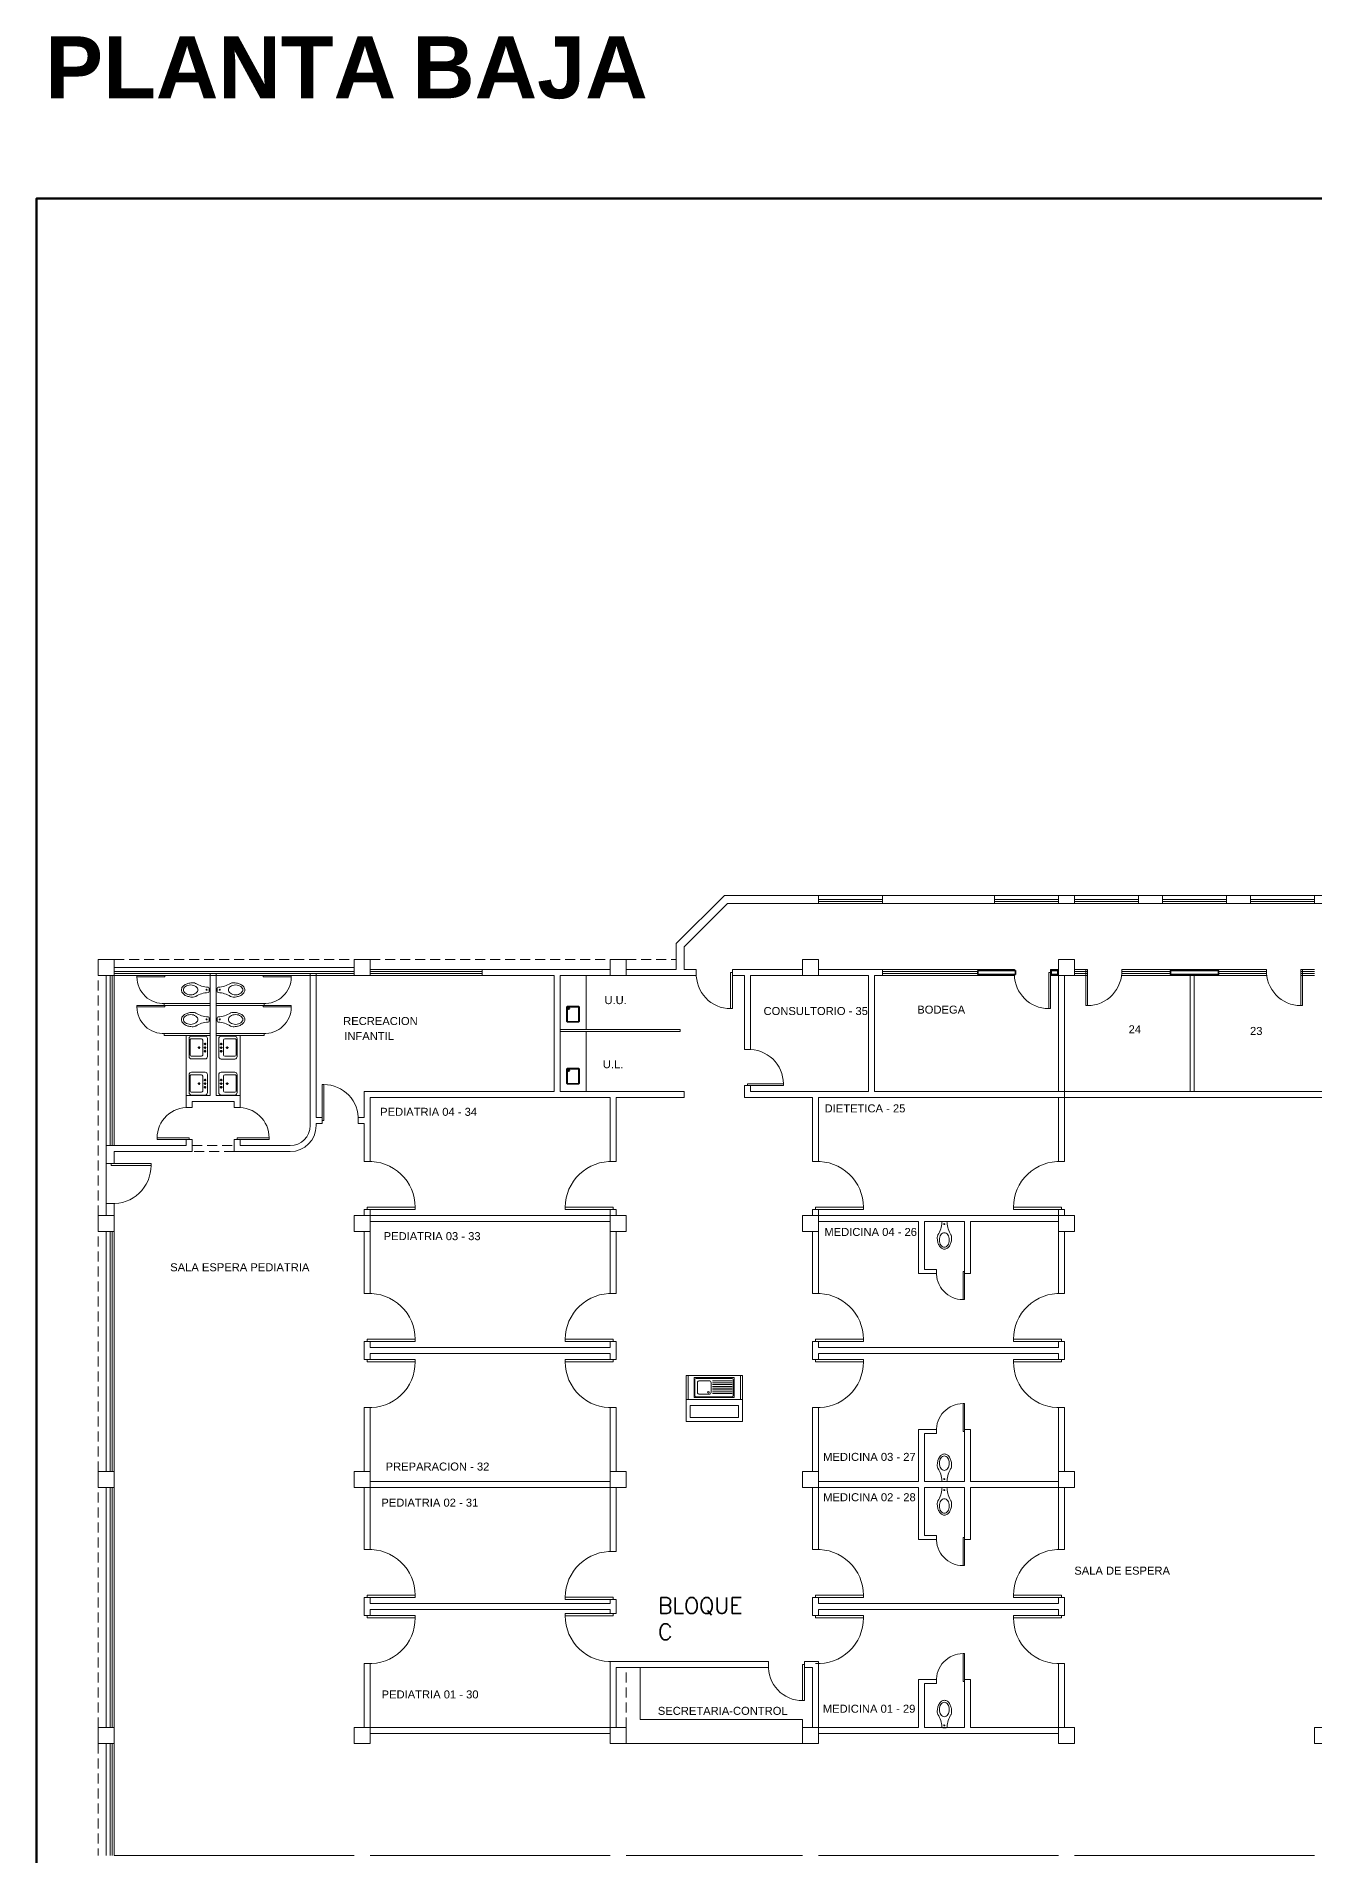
# Model space of a CAD drawing. Header units: millimetres. Extents: x 3379916 to 3461107, y 1810459 to 1930088.
# Drawn here: x 3379916 to 3411857, y 1884609 to 1930088 of the extents above; entities that cross this region are included whole.
import ezdxf

# ---------------------------------------------------------------- set-up
doc = ezdxf.new("R2010")
doc.units = ezdxf.units.MM
doc.linetypes.add('IMPORT-HIDDEN', pattern=[375, 250, -125])
for name, color, linetype, lineweight in [('A-WALL', 113, 'Continuous', 9), ('AY', 1, 'Continuous', 9), ('COL', 2, 'Continuous', 9), ('MU', 1, 'Continuous', 9), ('NO', 7, 'Continuous', 9), ('PA', 7, 'Continuous', 9), ('planos entrada_dwg', 8, 'Continuous', 9), ('PU', 1, 'Continuous', 9), ('SA', 1, 'Continuous', 9), ('TA', 3, 'Continuous', 9), ('VE', 5, 'Continuous', 9), ('ZONAS', 20, 'Continuous', 50)]:
    doc.layers.add(name, color=color, linetype=linetype, lineweight=lineweight)
doc.styles.add('Arial_1', font='arial.ttf', dxfattribs={"height": 200})
doc.styles.add('Arial_B', font='arialbd.ttf', dxfattribs={"height": 1547.619048})
doc.styles.add('RomanS_3', font='romans__.ttf', dxfattribs={"height": 400})

# ---------------------------------------------------------------- blocks, each defined once
blk = doc.blocks.new('planos entrada_dwg_P-IZ-171018-Nivel 1')
at = {"layer": 'PU', "flags": 128}
blk.add_lwpolyline([(50, 1000), (50, 0), (0, 0), (0, 1000)], close=True, dxfattribs=at)
at = {"layer": 'PU'}
blk.add_arc((50, 48.75), 951.25, 357.062399, 90, dxfattribs=at)
blk = doc.blocks.new('planos entrada_dwg_AS-03-171020-Nivel 1')
at = {"layer": 'SA'}
for p, q in [((-278, -98), (-278, 242)), ((-218, 302), (232, 302)), ((-211, -103), (-211, 152)), ((-181, 182), (194, 182)), ((-53, 242), (-113, 242)), ((-83, 272), (-83, 212)), ((37, 242), (-23, 242)), ((37, 92), (-23, 92)), ((7, 272), (7, 212)), ((7, 122), (7, 62)), ((127, 242), (67, 242)), ((97, 272), (97, 212)), ((224, 152), (224, -103)), ((292, 242), (292, -98)), ((232, -158), (-218, -158)), ((194, -133), (-181, -133))]:
    blk.add_line(p, q, dxfattribs=at)
for centre in [(-83, 242), (7, 242), (7, 92), (97, 242)]:
    blk.add_circle(centre, 20, dxfattribs=at)
for centre, radius, start, end in [((-218, 242), 60, 90, 180), ((-181, 152), 30, 90, 180), ((194, 152), 30, 360, 90), ((232, 242), 60, 360, 90), ((-218, -98), 60, 180, 270), ((-181, -103), 30, 180, 270), ((194, -103), 30, 270, 0), ((232, -98), 60, 270, 0)]:
    blk.add_arc(centre, radius, start, end, dxfattribs=at)
blk = doc.blocks.new('planos entrada_dwg_AS-14-171021-Nivel 1')
at = {"layer": 'SA'}
blk.add_line((-46, 483), (36, 483), dxfattribs=at)
blk.add_circle((-2, 420), 12.5, dxfattribs=at)
for centre, radius, start, end in [((-700, 487), 630, 327.6068, 357.4769), ((-46, 458), 25, 90, 177.4769), ((36, 458), 25, 2.5231, 90), ((690, 487), 630, 182.5231, 212.3932), ((-65, 88), 120, 150.7866, 180), ((322, 88), 507, 180, 192.6081), ((-36, 72), 153, 145.544, 150.7866), ((140, 23), 266, 164.3377, 180), ((140, 23), 266, 180, 195.6623), ((70, 43), 192, 145.9062, 164.3377), ((25, 73), 138, 121.4639, 145.9062), ((-3, 119), 84.3, 90, 121.4639), ((-3, 119), 84.3, 58.5361, 90), ((-31, 73), 138, 34.0938, 58.5361), ((-76, 43), 192, 15.6623, 34.0938), ((-147, 23), 266, 0, 15.6623), ((-147, 23), 266, 344.3377, 360), ((26, 72), 153, 29.2134, 34.456), ((55, 88), 120, 360, 29.2134), ((-332, 88), 507, 347.3919, 0), ((160, 52), 341, 192.6081, 208.369), ((58, -3), 225, 208.369, 232.5096), ((70, 3), 192, 195.6623, 214.0938), ((25, -27), 138, 214.0938, 238.5361), ((-5, -86), 121, 232.5096, 270), ((-3, -73), 84.3, 238.5361, 270), ((-5, -86), 121, 270, 307.4904), ((-3, -73), 84.3, 270, 301.4639), ((-31, -27), 138, 301.4639, 325.9062), ((-68, -3), 225, 307.4904, 331.631), ((-76, 3), 192, 325.9062, 344.3377), ((-170, 52), 341, 331.631, 347.3919)]:
    blk.add_arc(centre, radius, start, end, dxfattribs=at)
blk = doc.blocks.new('planos entrada_dwg_P-DE-171022-Nivel 1')
at = {"layer": 'PU', "flags": 128}
blk.add_lwpolyline([(-50, 1000), (-50, 0), (0, 0), (0, 1000)], close=True, dxfattribs=at)
at = {"layer": 'PU'}
blk.add_arc((-50, 48.75), 951.25, 90, 182.937601, dxfattribs=at)
blk = doc.blocks.new('planos entrada_dwg_AS-28-171024-Nivel 1')
at = {"layer": 'SA', "flags": 128}
for points in [[(-201, 149), (-201, -121), (-176, -146), (174, -146), (199, -121), (199, 149), (174, 174), (-176, 174)], [(-181, 141), (-181, -112), (-168, -126), (165, -126), (179, -112), (179, 141), (165, 154), (-168, 154)]]:
    blk.add_lwpolyline(points, close=True, dxfattribs=at)
at = {"layer": 'SA'}
blk.add_circle((142, 115), 20, dxfattribs=at)
blk = doc.blocks.new('planos entrada_dwg_AS-07-171029-Nivel 1')
at = {"layer": 'SA'}
for p, q in [((-487, 200), (-487, -200)), ((443, 230), (-457, 230)), ((-421, 117), (-421, -123)), ((-131, 167), (-371, 167)), ((-81, -123), (-81, 117)), ((446, 149), (-48, 149)), ((446, 104), (-48, 104)), ((446, 59), (-48, 59)), ((446, 14), (-48, 14)), ((473, -200), (473, 200)), ((-457, -230), (443, -230)), ((-371, -173), (-131, -173)), ((446, -31), (-48, -31)), ((446, -76), (-48, -76)), ((446, -121), (-48, -121)), ((446, -166), (-48, -166))]:
    blk.add_line(p, q, dxfattribs=at)
at = {"layer": 'SA', "flags": 128}
blk.add_lwpolyline([(-507, 250), (-507, -250), (493, -250), (493, 250)], close=True, dxfattribs=at)
at = {"layer": 'SA'}
blk.add_circle((-147, 118), 20, dxfattribs=at)
for centre, radius, start, end in [((-457, 200), 30, 90, 180), ((-371, 117), 50, 90, 180), ((-131, 117), 50, 0, 90), ((443, 200), 30, 0, 90), ((-457, -200), 30, 180, 270), ((-371, -123), 50, 180, 270), ((-131, -123), 50, 270, 360), ((443, -200), 30, 270, 360)]:
    blk.add_arc(centre, radius, start, end, dxfattribs=at)
blk = doc.blocks.new('planos entrada_dwg_P-DE-V2-Nivel 1')
at = {"layer": 'PU', "flags": 128}
blk.add_lwpolyline([(-50, 1000), (-50, 0), (0, 0), (0, 1000)], close=True, dxfattribs=at)
at = {"layer": 'PU'}
blk.add_arc((-50, 48.75), 951.25, 90, 179.576868, dxfattribs=at)
blk = doc.blocks.new('planos entrada_dwg_-COL40--171019-Nivel 1')
at = {"layer": 'COL', "flags": 128}
blk.add_lwpolyline([(-200, 200), (-200, -200), (200, -200), (200, 200)], close=True, dxfattribs=at)
blk = doc.blocks.new('planos entrada_dwg-171017-Nivel 1')
at = {"layer": 'AY', "linetype": 'IMPORT-HIDDEN'}
for p, q in [((3381857, 1907009), (3387857, 1907009)), ((3388257, 1907009), (3394257, 1907009)), ((3394657, 1907009), (3395907, 1907009)), ((3381457, 1900609), (3381457, 1906609)), ((3383807, 1902359), (3384857, 1902359)), ((3384857, 1902209), (3383807, 1902209)), ((3381457, 1894209), (3381457, 1900209)), ((3381457, 1887809), (3381457, 1893809)), ((3381457, 1887409), (3381457, 1884609))]:
    blk.add_line(p, q, dxfattribs=at)
at = {"layer": 'AY'}
blk.add_line((3381657, 1900909), (3381657, 1901909), dxfattribs=at)
at = {"layer": 'MU'}
for p, q in [((3393657, 1906609), (3393657, 1905259)), ((3393657, 1905209), (3393657, 1903709)), ((3383657, 1903609), (3383657, 1905109)), ((3385007, 1903609), (3385007, 1905109)), ((3396207, 1896609), (3397507, 1896609))]:
    blk.add_line(p, q, dxfattribs=at)
at = {"layer": 'MU', "linetype": 'IMPORT-HIDDEN'}
blk.add_line((3394657, 1887809), (3394657, 1889309), dxfattribs=at)
at = {"layer": 'MU', "flags": 128}
blk.add_lwpolyline([(3394657, 1887409), (3399057, 1887409), (3399057, 1888009), (3395007, 1888009), (3395007, 1889309)], dxfattribs=at)
at = {"layer": 'NO'}
for p, q in [((3408748, 1906609), (3408748, 1903709)), ((3408848, 1906609), (3408848, 1903709))]:
    blk.add_line(p, q, dxfattribs=at)
at = {"layer": 'PA'}
for p, q in [((3404357, 1906759), (3404357, 1906734)), ((3409457, 1906609), (3409457, 1906634)), ((3391857, 1900609), (3390857, 1900609)), ((3402107, 1900609), (3403107, 1900609)), ((3394257, 1900459), (3388257, 1900459)), ((3394257, 1893959), (3388257, 1893959)), ((3388257, 1891059), (3388257, 1890909)), ((3405457, 1891059), (3405457, 1890909)), ((3388257, 1890759), (3388257, 1890609)), ((3394407, 1890909), (3394407, 1890759)), ((3399757, 1890609), (3399607, 1890609)), ((3405457, 1890759), (3405457, 1890609)), ((3388257, 1887659), (3394257, 1887659)), ((3405457, 1887659), (3399457, 1887659))]:
    blk.add_line(p, q, dxfattribs=at)
at = {"layer": 'PA', "flags": 128}
for points in [[(3394657, 1906759), (3395907, 1906759), (3395907, 1907409), (3397107, 1908609), (3399457, 1908609), (3399457, 1908409), (3397190, 1908409), (3396107, 1907326), (3396107, 1906759), (3396407, 1906759), (3396407, 1906609), (3394657, 1906609)], [(3386757, 1902859), (3386757, 1906659), (3386907, 1906659), (3386907, 1903059)], [(3394257, 1906759), (3391057, 1906759), (3391057, 1906609), (3392857, 1906609), (3392857, 1903709), (3388107, 1903709), (3388107, 1903059), (3387957, 1903059), (3387957, 1902909), (3388107, 1902909), (3388107, 1901959), (3388257, 1901959), (3388257, 1903559), (3394257, 1903559), (3394257, 1901959)], [(3394257, 1906609), (3393007, 1906609), (3393007, 1903709), (3396107, 1903709), (3396107, 1903559), (3394407, 1903559), (3394407, 1901959), (3394257, 1901959)], [(3399057, 1906759), (3397307, 1906759), (3397307, 1906609), (3397607, 1906609), (3397607, 1904759), (3397757, 1904759), (3397757, 1906609), (3399057, 1906609)], [(3412257, 1903559), (3399457, 1903559), (3399457, 1901959), (3399307, 1901959), (3399307, 1903559), (3397607, 1903559), (3397607, 1903859), (3397757, 1903859), (3397757, 1903709), (3400707, 1903709), (3400707, 1906609), (3399457, 1906609)], [(3399457, 1906759), (3401057, 1906759), (3401057, 1906609), (3400857, 1906609), (3400857, 1903709), (3412132, 1903709)], [(3403457, 1906734), (3403457, 1906759), (3404357, 1906759)], [(3404357, 1906634), (3404357, 1906609), (3403457, 1906609), (3403457, 1906634)], [(3405457, 1906759), (3405257, 1906759), (3405257, 1906609), (3405457, 1906609), (3405457, 1903709)], [(3405457, 1903559), (3405457, 1901959), (3405607, 1901959), (3405607, 1906609)], [(3409457, 1906734), (3409457, 1906759), (3408257, 1906759), (3408257, 1906734)], [(3408257, 1906634), (3408257, 1906609), (3409457, 1906609)], [(3386907, 1902859), (3386907, 1902909), (3387057, 1902909), (3387057, 1903059), (3386907, 1903059)], [(3386257, 1902359), (3385007, 1902359), (3385007, 1902509), (3384857, 1902509), (3384857, 1902209), (3386257, 1902209)], [(3381857, 1900609), (3381857, 1900909), (3381657, 1900909), (3381657, 1900609)], [(3394407, 1900609), (3394407, 1900759), (3394257, 1900759), (3394257, 1900609), (3388257, 1900609), (3388257, 1900759), (3388107, 1900759), (3388107, 1900609)], [(3405607, 1900609), (3405607, 1900759), (3405457, 1900759), (3405457, 1900609), (3399457, 1900609), (3399457, 1900759), (3399307, 1900759), (3399307, 1900609)], [(3388107, 1900209), (3388107, 1898659), (3388257, 1898659), (3388257, 1900209)], [(3394257, 1900209), (3394257, 1898659), (3394407, 1898659), (3394407, 1900209)], [(3399457, 1900209), (3399457, 1898659), (3399307, 1898659), (3399307, 1900209)], [(3405457, 1900459), (3403257, 1900459), (3403257, 1899159), (3403107, 1899159), (3403107, 1900459), (3402107, 1900459), (3402107, 1899259), (3402407, 1899259), (3402407, 1899159), (3401957, 1899159), (3401957, 1900459), (3399457, 1900459)], [(3405457, 1900209), (3405457, 1898659), (3405607, 1898659), (3405607, 1900209)], [(3388107, 1897009), (3388107, 1897459), (3388257, 1897459), (3388257, 1897309), (3394257, 1897309), (3394257, 1897459), (3394407, 1897459), (3394407, 1897309), (3394407, 1897159)], [(3394407, 1897159), (3394407, 1897009), (3394257, 1897009), (3394257, 1897159), (3388257, 1897159), (3388257, 1897009), (3388107, 1897009)], [(3388257, 1894209), (3388257, 1895809), (3388107, 1895809), (3388107, 1894209)], [(3394257, 1894209), (3394257, 1895809), (3394407, 1895809), (3394407, 1894209)], [(3399457, 1894209), (3399457, 1895809), (3399307, 1895809), (3399307, 1894209)], [(3405607, 1894209), (3405607, 1895809), (3405457, 1895809), (3405457, 1894209)], [(3405457, 1893959), (3403257, 1893959), (3403257, 1895259), (3403107, 1895259), (3403107, 1893959), (3402107, 1893959), (3402107, 1895159), (3402407, 1895159), (3402407, 1895259), (3401957, 1895259), (3401957, 1893959), (3399457, 1893959)], [(3394407, 1893809), (3394407, 1892209), (3394257, 1892209), (3394257, 1893809), (3388257, 1893809), (3388257, 1892259), (3388107, 1892259), (3388107, 1893809)], [(3405607, 1893809), (3405607, 1892259), (3405457, 1892259), (3405457, 1893809), (3403257, 1893809), (3403257, 1892509), (3403107, 1892509), (3403107, 1893809), (3402107, 1893809), (3402107, 1892609), (3402407, 1892609), (3402407, 1892509), (3401957, 1892509), (3401957, 1893809), (3399457, 1893809), (3399457, 1892259), (3399307, 1892259), (3399307, 1893809)], [(3394407, 1890859), (3394407, 1891009), (3394257, 1891009), (3394257, 1890909), (3388257, 1890909), (3388257, 1891059), (3388107, 1891059), (3388107, 1890609)], [(3388107, 1891059), (3388107, 1890609), (3388257, 1890609), (3388257, 1890759), (3394257, 1890759), (3394257, 1890659), (3394407, 1890659), (3394407, 1890809)], [(3399307, 1891059), (3399307, 1890909), (3399307, 1890759)], [(3399457, 1890909), (3399457, 1891059), (3399307, 1891059), (3399307, 1890609), (3399457, 1890609), (3399457, 1890759), (3405457, 1890759), (3405457, 1890609), (3405607, 1890609), (3405607, 1891059), (3405607, 1890609)], [(3399457, 1891059), (3399457, 1890909), (3405457, 1890909), (3405457, 1891059), (3405607, 1891059)], [(3394407, 1887809), (3394407, 1889309), (3398207, 1889309), (3398207, 1889459), (3394257, 1889459), (3394257, 1887809), (3388257, 1887809), (3388257, 1889409), (3388107, 1889409), (3388107, 1887809)], [(3399307, 1887809), (3399307, 1889309), (3399107, 1889309), (3399107, 1889459), (3399457, 1889459)], [(3401957, 1889009), (3401957, 1887809), (3399457, 1887809), (3399457, 1889459)], [(3405607, 1887809), (3405607, 1889409), (3405457, 1889409), (3405457, 1887809), (3403257, 1887809), (3403257, 1889009), (3403107, 1889009), (3403107, 1887809), (3402107, 1887809), (3402107, 1888909), (3402407, 1888909), (3402407, 1889009), (3401957, 1889009)]]:
    blk.add_lwpolyline(points, dxfattribs=at)
for points in [[(3401057, 1908609), (3403857, 1908609), (3403857, 1908409), (3401057, 1908409)], [(3405457, 1908609), (3405457, 1908409), (3405857, 1908409), (3405857, 1908609)], [(3408057, 1908409), (3407457, 1908409), (3407457, 1908609), (3408057, 1908609)], [(3409657, 1908409), (3410257, 1908409), (3410257, 1908609), (3409657, 1908609)], [(3411857, 1908609), (3411857, 1908409), (3412257, 1908409), (3412257, 1908609)], [(3384407, 1903609), (3384407, 1906659), (3384257, 1906659), (3384257, 1903609), (3383657, 1903609), (3383657, 1903309), (3383807, 1903309), (3383807, 1903459), (3384857, 1903459), (3384857, 1903309), (3385007, 1903309), (3385007, 1903609)], [(3381657, 1902359), (3381657, 1901909), (3381857, 1901909), (3381857, 1902209), (3383807, 1902209), (3383807, 1902509), (3383657, 1902509), (3383657, 1902359)], [(3399307, 1897009), (3399307, 1897159), (3399307, 1897309), (3399307, 1897459), (3399457, 1897459), (3399457, 1897309), (3405457, 1897309), (3405457, 1897459), (3405607, 1897459), (3405607, 1897009), (3405457, 1897009), (3405457, 1897159), (3399457, 1897159), (3399457, 1897009)], [(3396157, 1896009), (3396157, 1895459), (3397557, 1895459), (3397557, 1896009)], [(3397457, 1895559), (3397457, 1895859), (3396257, 1895859), (3396257, 1895559)]]:
    blk.add_lwpolyline(points, close=True, dxfattribs=at)
at = {"layer": 'PA', "color": 15}
for radius in [650, 500]:
    blk.add_arc((3386257, 1902859), radius, 270, 0, dxfattribs=at)
at = {"layer": 'TA', "flags": 128}
for points in [[(3384257, 1905859), (3383107, 1905859), (3383107, 1905909), (3384257, 1905909)], [(3384407, 1905909), (3385607, 1905909), (3385607, 1905859), (3384407, 1905859)], [(3384257, 1905159), (3383107, 1905159), (3383107, 1905109), (3384257, 1905109)], [(3384407, 1905109), (3385607, 1905109), (3385607, 1905159), (3384407, 1905159)], [(3393007, 1905259), (3396007, 1905259), (3396007, 1905209), (3393007, 1905209)], [(3396157, 1896009), (3396157, 1896609), (3396207, 1896609), (3396207, 1896009)], [(3397557, 1896009), (3397557, 1896609), (3397507, 1896609), (3397507, 1896009)]]:
    blk.add_lwpolyline(points, dxfattribs=at)
at = {"layer": 'VE'}
for p, q in [((3401057, 1908609), (3399457, 1908609)), ((3401057, 1908509), (3399457, 1908509)), ((3401057, 1908459), (3399457, 1908459)), ((3401057, 1908409), (3399457, 1908409)), ((3405457, 1908609), (3403857, 1908609)), ((3405457, 1908509), (3403857, 1908509)), ((3405457, 1908459), (3403857, 1908459)), ((3405457, 1908409), (3403857, 1908409)), ((3407457, 1908609), (3405857, 1908609)), ((3407457, 1908509), (3405857, 1908509)), ((3407457, 1908459), (3405857, 1908459)), ((3407457, 1908409), (3405857, 1908409)), ((3409657, 1908609), (3408057, 1908609)), ((3409657, 1908509), (3408057, 1908509)), ((3409657, 1908459), (3408057, 1908459)), ((3409657, 1908409), (3408057, 1908409)), ((3411857, 1908609), (3410257, 1908609)), ((3411857, 1908509), (3410257, 1908509)), ((3411857, 1908459), (3410257, 1908459)), ((3411857, 1908409), (3410257, 1908409)), ((3381657, 1906609), (3381657, 1902359)), ((3381757, 1906609), (3381757, 1902359)), ((3381807, 1906609), (3381807, 1902359)), ((3387857, 1906809), (3381857, 1906809)), ((3387857, 1906709), (3381857, 1906709)), ((3387857, 1906659), (3381857, 1906659)), ((3388257, 1906759), (3391057, 1906759)), ((3388257, 1906709), (3391057, 1906709)), ((3388257, 1906659), (3391057, 1906659)), ((3388257, 1906609), (3391057, 1906609)), ((3403457, 1906759), (3401057, 1906759)), ((3403445, 1906709), (3401057, 1906709)), ((3403445, 1906659), (3401057, 1906659)), ((3403457, 1906609), (3401057, 1906609)), ((3406182, 1906759), (3405857, 1906759)), ((3406182, 1906709), (3405857, 1906709)), ((3406182, 1906659), (3405857, 1906659)), ((3406182, 1906609), (3405857, 1906609)), ((3408257, 1906609), (3407031, 1906609)), ((3408257, 1906659), (3407036, 1906659)), ((3408257, 1906759), (3407037, 1906759)), ((3408257, 1906709), (3407038, 1906709)), ((3410657, 1906759), (3409457, 1906759)), ((3410656, 1906709), (3409457, 1906709)), ((3410658, 1906659), (3409457, 1906659)), ((3410662, 1906609), (3409457, 1906609)), ((3411857, 1906759), (3411512, 1906759)), ((3411857, 1906709), (3411512, 1906709)), ((3411857, 1906659), (3411512, 1906659)), ((3411857, 1906609), (3411512, 1906609)), ((3381657, 1900209), (3381657, 1894209)), ((3381757, 1900209), (3381757, 1894209)), ((3381807, 1900209), (3381807, 1894209)), ((3381857, 1900209), (3381857, 1894209)), ((3381657, 1893809), (3381657, 1887809)), ((3381757, 1893809), (3381757, 1887809)), ((3381807, 1893809), (3381807, 1887809)), ((3381857, 1893809), (3381857, 1887809)), ((3381657, 1887409), (3381657, 1884609)), ((3381757, 1887409), (3381757, 1884609)), ((3381807, 1887409), (3381807, 1884609)), ((3394257, 1884609), (3388257, 1884609)), ((3399057, 1884609), (3394657, 1884609)), ((3405457, 1884609), (3399457, 1884609)), ((3411857, 1884609), (3405857, 1884609))]:
    blk.add_line(p, q, dxfattribs=at)
at = {"layer": 'VE', "flags": 128}
for points in [[(3387857, 1906609), (3381857, 1906609), (3381857, 1902359)], [(3381857, 1887409), (3381857, 1884609), (3387857, 1884609)]]:
    blk.add_lwpolyline(points, dxfattribs=at)
at = {"layer": 'ZONAS', "color": 8, "lineweight": 140, "flags": 128}
blk.add_lwpolyline([(3459675, 1883750), (3379916, 1883750), (3379916, 1926035), (3459675, 1926035)], close=True, dxfattribs=at)
for p in [(3381657, 1906809), (3388057, 1906809), (3394457, 1906809), (3399257, 1906809), (3405657, 1906809), (3381657, 1900409), (3388057, 1900409), (3394457, 1900409), (3399257, 1900409), (3405657, 1900409), (3381657, 1894009), (3388057, 1894009), (3394457, 1894009), (3399257, 1894009), (3405657, 1894009), (3381657, 1887609), (3388057, 1887609), (3394457, 1887609), (3399257, 1887609), (3405657, 1887609), (3412057, 1887609)]:
    blk.add_blockref('planos entrada_dwg_-COL40--171019-Nivel 1', p)
for name, p, xscale, yscale, zscale, rotation in [('planos entrada_dwg_P-DE-171022-Nivel 1', (3383129, 1906609), 0.7000000000000002, 0.7000000000000002, 0.7000000000000002, 90), ('planos entrada_dwg_P-IZ-171018-Nivel 1', (3397307, 1906684), 0.9, 0.9, 0.9, 180), ('planos entrada_dwg_P-DE-171022-Nivel 1', (3406137, 1906759), 0.9, 0.9, 0.9, 180), ('planos entrada_dwg_P-DE-171022-Nivel 1', (3383129, 1905859), 0.7000000000000002, 0.7000000000000002, 0.7000000000000002, 90), ('planos entrada_dwg_P-DE-171022-Nivel 1', (3397682, 1903859), 0.9, 0.9, 0.9, 270), ('planos entrada_dwg_P-IZ-171018-Nivel 1', (3383732, 1902509), 0.8000000000000003, 0.8000000000000003, 0.8000000000000003, 90), ('planos entrada_dwg_P-DE-171022-Nivel 1', (3388182, 1900759), 1.199999999999999, 1.199999999999999, 1.199999999999999, 270), ('planos entrada_dwg_P-DE-171022-Nivel 1', (3399382, 1900759), 1.199999999999999, 1.199999999999999, 1.199999999999999, 270), ('planos entrada_dwg_P-DE-171022-Nivel 1', (3388182, 1897459), 1.199999999999999, 1.199999999999999, 1.199999999999999, 270), ('planos entrada_dwg_P-DE-171022-Nivel 1', (3399382, 1897459), 1.199999999999999, 1.199999999999999, 1.199999999999999, 270), ('planos entrada_dwg_P-DE-171022-Nivel 1', (3394332, 1897009), 1.2, 1.2, 1.2, 90), ('planos entrada_dwg_P-DE-171022-Nivel 1', (3405532, 1897009), 1.2, 1.2, 1.2, 90), ('planos entrada_dwg_P-DE-171022-Nivel 1', (3388182, 1891059), 1.199999999999999, 1.199999999999999, 1.199999999999999, 270), ('planos entrada_dwg_P-DE-171022-Nivel 1', (3399382, 1891059), 1.199999999999999, 1.199999999999999, 1.199999999999999, 270), ('planos entrada_dwg_P-DE-171022-Nivel 1', (3394332, 1890659), 1.2, 1.2, 1.2, 90), ('planos entrada_dwg_P-DE-171022-Nivel 1', (3405532, 1890609), 1.2, 1.2, 1.2, 90), ('planos entrada_dwg_P-IZ-171018-Nivel 1', (3399107, 1889384), 0.9, 0.9, 0.9, 180)]:
    blk.add_blockref(name, p, dxfattribs=dict(xscale=xscale, yscale=yscale, zscale=zscale, rotation=rotation))
at = {"extrusion": (0, 0, -1)}
for name, p, xscale, yscale, zscale, rotation in [('planos entrada_dwg_P-DE-171022-Nivel 1', (-3385585, 1906609), 0.7000000000000001, 0.7000000000000001, -0.7000000000000001, 90.00000000000003), ('planos entrada_dwg_P-DE-V2-Nivel 1', (-3405257, 1906684), 0.9, 0.9, -0.9, 180), ('planos entrada_dwg_P-DE-171022-Nivel 1', (-3411557, 1906759), 0.9, 0.9, -0.9, 180), ('planos entrada_dwg_P-DE-171022-Nivel 1', (-3385585, 1905859), 0.7000000000000001, 0.7000000000000001, -0.7000000000000001, 90.00000000000003), ('planos entrada_dwg_P-IZ-171018-Nivel 1', (-3384932, 1902509), 0.8, 0.8, -0.8, 90.00000000000003), ('planos entrada_dwg_P-DE-171022-Nivel 1', (-3394332, 1900759), 1.2, 1.2, -1.2, 270), ('planos entrada_dwg_P-DE-171022-Nivel 1', (-3405532, 1900759), 1.2, 1.2, -1.2, 270), ('planos entrada_dwg_P-DE-171022-Nivel 1', (-3381782, 1901909), 0.9999959999999997, 0.9999959999999997, -0.9999959999999997, 90.00000000000003), ('planos entrada_dwg_P-DE-171022-Nivel 1', (-3403107, 1899209), 0.7000000000000001, 0.7000000000000001, -0.7000000000000001, 180), ('planos entrada_dwg_P-DE-171022-Nivel 1', (-3394332, 1897459), 1.2, 1.2, -1.2, 270), ('planos entrada_dwg_P-DE-171022-Nivel 1', (-3405532, 1897459), 1.2, 1.2, -1.2, 270), ('planos entrada_dwg_P-DE-171022-Nivel 1', (-3388182, 1897009), 1.199999999999999, 1.199999999999999, -1.199999999999999, 90.00000000000003), ('planos entrada_dwg_P-DE-171022-Nivel 1', (-3399382, 1897009), 1.199999999999999, 1.199999999999999, -1.199999999999999, 90.00000000000003), ('planos entrada_dwg_P-DE-171022-Nivel 1', (-3403107, 1892559), 0.7000000000000001, 0.7000000000000001, -0.7000000000000001, 180), ('planos entrada_dwg_P-DE-171022-Nivel 1', (-3394332, 1891009), 1.2, 1.2, -1.2, 270), ('planos entrada_dwg_P-DE-171022-Nivel 1', (-3405532, 1891059), 1.2, 1.2, -1.2, 270), ('planos entrada_dwg_P-DE-171022-Nivel 1', (-3388182, 1890609), 1.199999999999999, 1.199999999999999, -1.199999999999999, 90.00000000000003), ('planos entrada_dwg_P-DE-171022-Nivel 1', (-3399382, 1890609), 1.199999999999999, 1.199999999999999, -1.199999999999999, 90.00000000000003)]:
    blk.add_blockref(name, p, dxfattribs=dict(at, xscale=xscale, yscale=yscale, zscale=zscale, rotation=rotation))
at = {"extrusion": (0, 0, -1), "zscale": -1}
for name, p, rotation in [('planos entrada_dwg_AS-14-171021-Nivel 1', (-3383747, 1906255), 90.00000000000003), ('planos entrada_dwg_AS-14-171021-Nivel 1', (-3383747, 1905515), 90.00000000000003), ('planos entrada_dwg_AS-03-171020-Nivel 1', (-3384775, 1904815), 270), ('planos entrada_dwg_AS-03-171020-Nivel 1', (-3384775, 1903915), 270), ('planos entrada_dwg_AS-07-171029-Nivel 1', (-3396857, 1896309), 180)]:
    blk.add_blockref(name, p, dxfattribs=dict(at, rotation=rotation))
for name, p, rotation in [('planos entrada_dwg_AS-14-171021-Nivel 1', (3384917, 1906255), 90), ('planos entrada_dwg_AS-14-171021-Nivel 1', (3384917, 1905515), 90), ('planos entrada_dwg_AS-28-171024-Nivel 1', (3393339, 1905642), 90), ('planos entrada_dwg_AS-03-171020-Nivel 1', (3383889, 1904816), 270), ('planos entrada_dwg_AS-28-171024-Nivel 1', (3393339, 1904092), 90), ('planos entrada_dwg_AS-03-171020-Nivel 1', (3383889, 1903915), 270), ('planos entrada_dwg_AS-14-171021-Nivel 1', (3402602, 1894442), 180), ('planos entrada_dwg_AS-14-171021-Nivel 1', (3402602, 1888285), 180)]:
    blk.add_blockref(name, p, dxfattribs=dict(rotation=rotation))
for name, p, xscale, yscale, zscale in [('planos entrada_dwg_P-IZ-171018-Nivel 1', (3387057, 1902984), 0.9, 0.9, 0.9), ('planos entrada_dwg_P-DE-171022-Nivel 1', (3403107, 1895209), 0.7000000000000001, 0.7000000000000001, 0.7000000000000001), ('planos entrada_dwg_P-DE-171022-Nivel 1', (3403107, 1888959), 0.7000000000000001, 0.7000000000000001, 0.7000000000000001)]:
    blk.add_blockref(name, p, dxfattribs=dict(xscale=xscale, yscale=yscale, zscale=zscale))
for p in [(-3402602, 1899976), (-3402602, 1893326)]:
    blk.add_blockref('planos entrada_dwg_AS-14-171021-Nivel 1', p, dxfattribs=at)
at = {"layer": 'NO', "attachment_point": 1}
for s, insert, char_height, width, line_spacing_factor, style in [('U.U.', (3394111, 1906096), 200, 666, 0.941778, 'Arial_1'), ('CONSULTORIO - 35', (3398087, 1905823), 200, 3112.07, 0.941778, 'Arial_1'), ('BODEGA', (3401928, 1905858), 200, 1427.49, 0.941778, 'Arial_1'), ('RECREACION', (3387582, 1905573), 200, 2220.81, 0.941778, 'Arial_1'), ('INFANTIL', (3387609, 1905199), 200, 1481.35, 0.941778, 'Arial_1'), ('24', (3407210, 1905366), 200, 372.18, 0.941778, 'Arial_1'), ('23', (3410243, 1905325), 200, 372.18, 0.941778, 'Arial_1'), ('U.L.', (3394070, 1904494), 200, 612.13, 0.941778, 'Arial_1'), ('DIETETICA - 25', (3399613, 1903389), 200, 2409.34, 0.941778, 'Arial_1'), ('PEDIATRIA 04 - 34', (3388506, 1903303), 200, 2894.15, 0.941778, 'Arial_1'), ('PEDIATRIA 03 - 33', (3388594, 1900195), 200, 2894.15, 0.941778, 'Arial_1'), ('MEDICINA 04 - 26', (3399607, 1900300), 200, 2761.93, 0.941778, 'Arial_1'), ('SALA ESPERA PEDIATRIA', (3383260, 1899417), 200, 4155.14, 0.941778, 'Arial_1'), ('MEDICINA 03 - 27', (3399575, 1894677), 200, 2761.93, 0.941778, 'Arial_1'), ('PREPARACION - 32', (3388643, 1894435), 200, 3094.93, 0.941778, 'Arial_1'), ('PEDIATRIA 02 - 31', (3388536, 1893533), 200, 2894.15, 0.941778, 'Arial_1'), ('MEDICINA 02 - 28', (3399576, 1893668), 200, 2761.93, 0.941778, 'Arial_1'), ('SALA DE ESPERA', (3405852, 1891833), 200, 2857.42, 0.941778, 'Arial_1'), ('BLOQUE\\PC', (3395450, 1891059), 400, 2935.05, 0.983083, 'RomanS_3'), ('PEDIATRIA 01 - 30', (3388543, 1888739), 200, 2894.15, 0.941778, 'Arial_1'), ('SECRETARIA-CONTROL', (3395445, 1888328), 200, 3868.66, 0.941778, 'Arial_1'), ('MEDICINA 01 - 29', (3399568, 1888381), 200, 2761.93, 0.941778, 'Arial_1')]:
    blk.add_mtext(s, dxfattribs=dict(at, insert=insert, char_height=char_height, width=width, line_spacing_factor=line_spacing_factor, style=style))
at = {"layer": 'ZONAS', "color": 7, "char_height": 1547.6, "attachment_point": 1, "line_spacing_factor": 0.941778, "style": 'Arial_B'}
for s, insert, width in [('PLANTA', (3380140, 1930088), 10098.8), ('BAJA', (3389307, 1930088), 6738.65)]:
    blk.add_mtext(s, dxfattribs=dict(at, insert=insert, width=width))

msp = doc.modelspace()

# ---------------------------------------------------------------- linework, layer by layer
at = {"layer": 'A-WALL', "lineweight": 35}
for p, q in [((3404385, 1906734), (3403445, 1906734)), ((3403445, 1906734), (3403445, 1906634)), ((3403445, 1906634), (3404385, 1906634)), ((3404385, 1906634), (3404385, 1906734)), ((3405443, 1906736), (3405273, 1906736)), ((3405273, 1906736), (3405273, 1906636)), ((3405273, 1906636), (3405443, 1906636)), ((3405443, 1906636), (3405443, 1906736)), ((3409457, 1906734), (3408257, 1906734)), ((3408257, 1906734), (3408257, 1906634)), ((3408257, 1906634), (3409457, 1906634)), ((3409457, 1906634), (3409457, 1906734))]:
    msp.add_line(p, q, dxfattribs=at)

# ---------------------------------------------------------------- block references
at = {"layer": 'planos entrada_dwg', "color": 7}
msp.add_blockref('planos entrada_dwg-171017-Nivel 1', (0, 0), dxfattribs=at)

doc.saveas('drawing.dxf')
